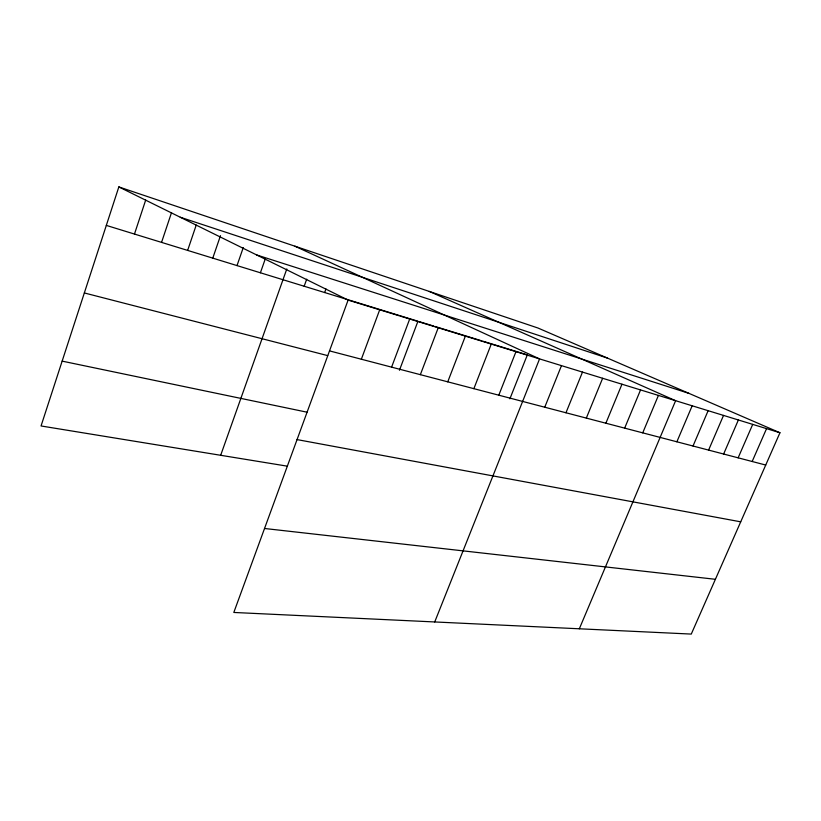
<?xml version="1.0" encoding="UTF-8"?>
<svg xmlns="http://www.w3.org/2000/svg" width="821" height="821" viewBox="0 0 821 821"><rect width="100%" height="100%" fill="white"/><g stroke="black" fill="none" stroke-linecap="round" stroke-linejoin="round"><path stroke-width="1.23" d="M118.84 186.921L348.104 300.086L233.811 612.456L691.272 634.079L779.95 432.749L537.971 328.02L118.84 186.921L41.05 425.966L287.237 466.154M134.47 234.057L145.707 200.016M161.552 242.39L171.517 212.608M187.64 250.405L196.229 225.067M212.772 258.133L220.49 235.658M237.012 265.594L243.262 247.583M260.401 272.777L265.368 258.646M220.675 455.286L286.806 268.949M304.17 286.242L306.705 279.181M324.675 292.543L325.968 288.941M361.353 359.218L379.702 309.784M391.586 367.141L409.7 319M399.437 370.271L417.961 321.227L400.432 315.839M420.352 374.663L438.229 327.764M447.743 381.837L465.384 336.107M473.871 388.672L491.276 344.061M498.799 395.188L515.978 351.655M509.892 398.821L527.328 354.857L483.107 341.259M434.72 621.949L539.571 358.9L294.883 246.187M544.754 407.216L561.482 365.632M565.967 412.768L582.489 372.087M586.327 418.094L602.635 378.276M605.877 423.215L621.969 384.218M624.658 428.131L640.554 389.924M642.73 432.852L658.421 395.414M579.328 628.794L675.621 400.699L429.229 291.404M676.873 441.79L692.175 405.79M693.016 446.019L708.133 410.685M708.595 450.093L723.527 415.416M723.629 454.023L738.377 419.983M738.141 457.82L752.713 424.385M752.169 461.494L766.557 428.634M264.536 528.488L715.399 579.298M297.058 439.594L740.716 521.828M62.15 361.127L306.992 412.183M84.337 292.953L327.682 355.616M329.519 350.895L765.726 465.045M106.32 225.406L399.232 315.469M419.172 321.606L433.755 326.091M434.966 326.46L481.906 340.889M348.104 300.086L779.95 432.749M256.727 254.972L688.952 393.372M180.271 217.237L607.417 358.079"/></g></svg>
